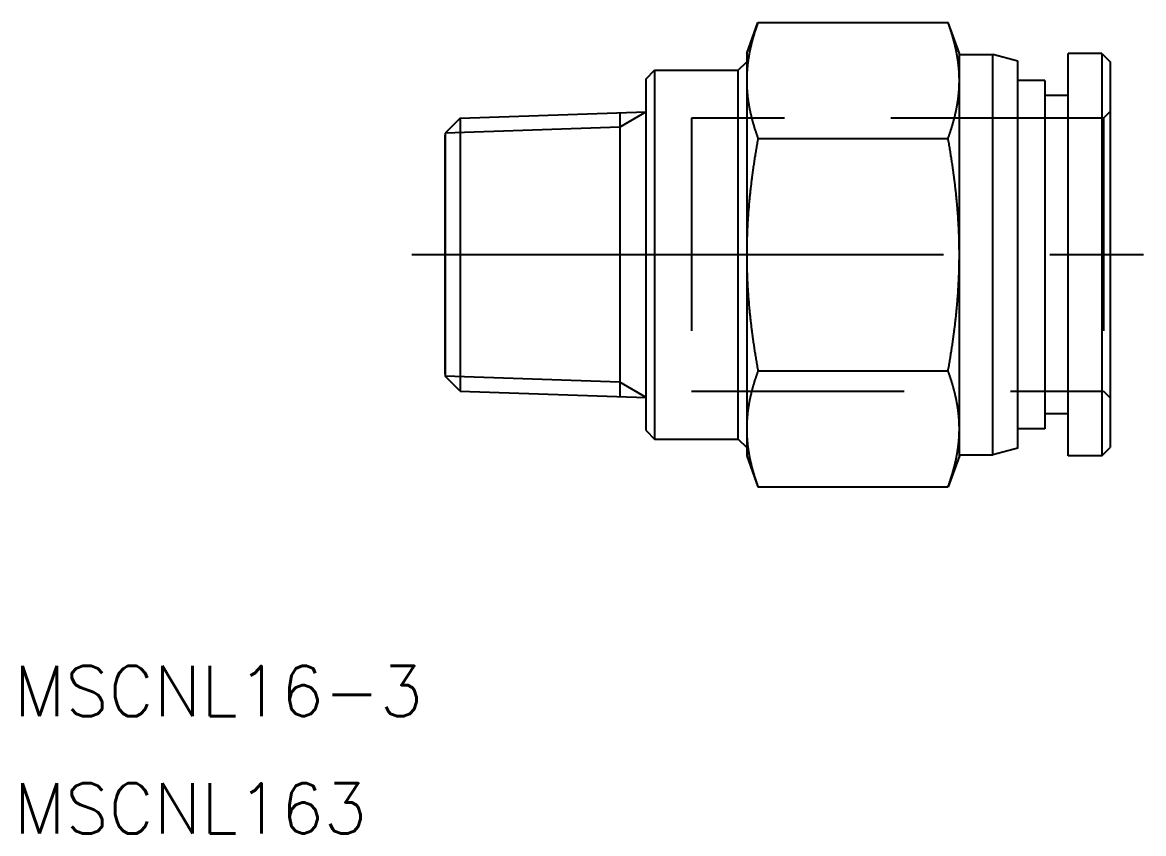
# Model space of a CAD drawing. Extents: x -101 to 16, y -35 to 16.
# Drawn here: x -101.2 to -34.2, y -34.5 to 13.9 of the extents above; entities that cross this region are included whole.
import ezdxf

# ---------------------------------------------------------------- set-up
doc = ezdxf.new("R2010")
doc.units = 0
doc.linetypes.add('CENTER', pattern=[50.8, 31.75, -6.35, 6.35, -6.35])
doc.linetypes.add('DASHED', pattern=[19.05, 12.7, -6.35])
doc.layers.get('0').update_dxf_attribs({"linetype": 'CONTINUOUS'})
doc.layers.add('CENTER', color=1, linetype='CENTER')
doc.styles.get("Standard").update_dxf_attribs({"font": 'txt.shx', "height": 3, "bigfont": 'bigfont.shx'})

msp = doc.modelspace()

# ---------------------------------------------------------------- linework, layer by layer
at = {"color": 7, "linetype": 'CONTINUOUS'}
for p, q in [((-57.9024, 12), (-57.226724, 13.856406)), ((-57.226724, 13.856406), (-45.878077, 13.856406)), ((-45.2024, 12), (-45.878077, 13.856406)), ((-58.4024, 11), (-57.9024, 11.5)), ((-57.9024, 12), (-57.9024, 10.392305)), ((-45.2024, 10.392305), (-45.2024, 12)), ((-45.2024, 11.95), (-43.2024, 11.95)), ((-43.2024, -11.95), (-43.2024, 11.95)), ((-41.7024, 11.55), (-43.2024, 11.95)), ((-41.7024, -11.55), (-41.7024, 11.55)), ((-38.7024, -12), (-38.7024, 12)), ((-36.7024, 12), (-38.7024, 12)), ((-36.7024, 12), (-36.7024, -12)), ((-36.7024, 12), (-36.2024, 11.5)), ((-36.2024, 11.5), (-36.2024, -11.5)), ((-63.9024, 10.5), (-63.4024, 11)), ((-63.4024, 11), (-63.4024, -11)), ((-63.4024, 11), (-58.4024, 11)), ((-58.4024, -11), (-58.4024, 11)), ((-63.9024, -10.5), (-63.9024, 10.5)), ((-57.9024, 10.392305), (-57.9024, 0)), ((-45.2024, 0), (-45.2024, 10.392305)), ((-40.1024, 10.4), (-41.7024, 10.4)), ((-40.1024, 10.4), (-40.1024, -10.4)), ((-38.7024, 9.5), (-40.1024, 9.5)), ((-75.015427, 8.140227), (-75.9024, 7.253253)), ((-75.015427, 8.140227), (-63.9024, 8.528302)), ((-75.015427, 8.140227), (-75.015427, -8.140227)), ((-65.480486, 8.473194), (-65.480486, -8.473194)), ((-63.9024, -8.528302), (-63.9024, 8.528302)), ((-75.9024, 7.253253), (-75.9024, -7.253253)), ((-75.9024, -7.1325), (-75.9024, 7.1325)), ((-57.226724, 6.928203), (-45.878077, 6.928203)), ((-45.2024, -10.392305), (-45.2024, 0)), ((-57.9024, 0), (-57.9024, -10.392305)), ((-75.015427, -8.140227), (-75.9024, -7.253253)), ((-57.226724, -6.928203), (-45.878077, -6.928203)), ((-75.015427, -8.140227), (-63.9024, -8.528302)), ((-38.7024, -9.5), (-40.1024, -9.5)), ((-63.9024, -10.5), (-63.4024, -11)), ((-57.9024, -10.392305), (-57.9024, -12)), ((-45.2024, -12), (-45.2024, -10.392305)), ((-40.1024, -10.4), (-41.7024, -10.4)), ((-63.4024, -11), (-58.4024, -11)), ((-58.4024, -11), (-57.9024, -11.5)), ((-57.9024, -12), (-57.226724, -13.856406)), ((-45.2024, -12), (-45.878077, -13.856406)), ((-45.2024, -11.95), (-43.2024, -11.95)), ((-41.7024, -11.55), (-43.2024, -11.95)), ((-36.7024, -12), (-38.7024, -12)), ((-36.7024, -12), (-36.2024, -11.5)), ((-57.226724, -13.856406), (-45.878077, -13.856406))]:
    msp.add_line(p, q, dxfattribs=at)
at = {"color": 3, "linetype": 'CONTINUOUS'}
for p, q in [((-63.9024, 8.528302), (-65.480486, 7.617194)), ((-65.480486, 7.617194), (-75.9024, 7.253253)), ((-65.480486, -7.617194), (-75.9024, -7.253253)), ((-63.9024, -8.528302), (-65.480486, -7.617194))]:
    msp.add_line(p, q, dxfattribs=at)
at = {"color": 3, "linetype": 'DASHED'}
for p, q in [((-36.6024, 8.15), (-61.2024, 8.15)), ((-61.2024, 8.15), (-61.2024, -8.15)), ((-36.2024, 8.55), (-36.6024, 8.15)), ((-36.6024, 8.15), (-36.6024, -8.15)), ((-61.2024, -8.15), (-36.6024, -8.15)), ((-36.6024, -8.15), (-36.2024, -8.55))]:
    msp.add_line(p, q, dxfattribs=at)
at = {"color": 7}
for points in [[(-57.2267, 13.8564, 0), (-57.2413, 13.8163, 0), (-57.2556, 13.7763, 0), (-57.2698, 13.7365, 0), (-57.2838, 13.6968, 0), (-57.2976, 13.6573, 0), (-57.3113, 13.6178, 0), (-57.3248, 13.5785, 0), (-57.3381, 13.5393, 0), (-57.3512, 13.5003, 0), (-57.3642, 13.4613, 0), (-57.377, 13.4225, 0), (-57.3896, 13.3838, 0), (-57.4021, 13.3452, 0), (-57.4144, 13.3068, 0), (-57.4265, 13.2684, 0), (-57.4385, 13.2301, 0), (-57.4503, 13.192, 0), (-57.462, 13.1539, 0), (-57.4735, 13.116, 0), (-57.4848, 13.0781, 0), (-57.4959, 13.0404, 0), (-57.5069, 13.0027, 0), (-57.5178, 12.9652, 0), (-57.5285, 12.9277, 0), (-57.539, 12.8903, 0), (-57.5493, 12.853, 0), (-57.5596, 12.8158, 0), (-57.5696, 12.7787, 0), (-57.5795, 12.7417, 0), (-57.5892, 12.7047, 0), (-57.5988, 12.6679, 0), (-57.6083, 12.6311, 0), (-57.6175, 12.5944, 0), (-57.6267, 12.5577, 0), (-57.6356, 12.5212, 0), (-57.6444, 12.4847, 0), (-57.6531, 12.4482, 0), (-57.6616, 12.4119, 0), (-57.67, 12.3756, 0), (-57.6782, 12.3393, 0), (-57.6863, 12.3031, 0), (-57.6942, 12.267, 0), (-57.7019, 12.231, 0), (-57.7095, 12.195, 0), (-57.717, 12.159, 0), (-57.7243, 12.1231, 0), (-57.7315, 12.0873, 0), (-57.7385, 12.0515, 0), (-57.7454, 12.0157, 0), (-57.7521, 11.98, 0), (-57.7586, 11.9444, 0), (-57.7651, 11.9087, 0), (-57.7713, 11.8732, 0), (-57.7775, 11.8376, 0), (-57.7835, 11.8021, 0), (-57.7893, 11.7666, 0), (-57.795, 11.7312, 0), (-57.8005, 11.6958, 0), (-57.8059, 11.6604, 0), (-57.8112, 11.6251, 0), (-57.8163, 11.5898, 0), (-57.8212, 11.5545, 0), (-57.826, 11.5192, 0), (-57.8307, 11.484, 0), (-57.8352, 11.4487, 0), (-57.8396, 11.4135, 0), (-57.8438, 11.3783, 0), (-57.8479, 11.3431, 0), (-57.8518, 11.308, 0), (-57.8556, 11.2728, 0), (-57.8593, 11.2377, 0), (-57.8628, 11.2025, 0), (-57.8661, 11.1674, 0), (-57.8693, 11.1323, 0), (-57.8724, 11.0971, 0), (-57.8753, 11.062, 0), (-57.878, 11.0269, 0), (-57.8807, 10.9917, 0), (-57.8831, 10.9566, 0), (-57.8854, 10.9215, 0), (-57.8876, 10.8863, 0), (-57.8896, 10.8512, 0), (-57.8915, 10.816, 0), (-57.8933, 10.7808, 0), (-57.8948, 10.7456, 0), (-57.8963, 10.7104, 0), (-57.8976, 10.6751, 0), (-57.8987, 10.6399, 0), (-57.8997, 10.6046, 0), (-57.9005, 10.5693, 0), (-57.9012, 10.5339, 0), (-57.9017, 10.4986, 0), (-57.9021, 10.4632, 0), (-57.9023, 10.4278, 0), (-57.9024, 10.3923, 0)], [(-45.2024, 10.3923, 0), (-45.2025, 10.4278, 0), (-45.2027, 10.4632, 0), (-45.2031, 10.4986, 0), (-45.2036, 10.5339, 0), (-45.2043, 10.5693, 0), (-45.2051, 10.6046, 0), (-45.2061, 10.6399, 0), (-45.2073, 10.6751, 0), (-45.2085, 10.7104, 0), (-45.21, 10.7456, 0), (-45.2115, 10.7808, 0), (-45.2133, 10.816, 0), (-45.2152, 10.8512, 0), (-45.2172, 10.8863, 0), (-45.2194, 10.9215, 0), (-45.2217, 10.9566, 0), (-45.2241, 10.9917, 0), (-45.2268, 11.0269, 0), (-45.2295, 11.062, 0), (-45.2324, 11.0971, 0), (-45.2355, 11.1323, 0), (-45.2387, 11.1674, 0), (-45.242, 11.2025, 0), (-45.2455, 11.2377, 0), (-45.2492, 11.2728, 0), (-45.253, 11.308, 0), (-45.2569, 11.3431, 0), (-45.261, 11.3783, 0), (-45.2652, 11.4135, 0), (-45.2696, 11.4487, 0), (-45.2741, 11.484, 0), (-45.2788, 11.5192, 0), (-45.2836, 11.5545, 0), (-45.2885, 11.5898, 0), (-45.2936, 11.6251, 0), (-45.2989, 11.6604, 0), (-45.3043, 11.6958, 0), (-45.3098, 11.7312, 0), (-45.3155, 11.7666, 0), (-45.3213, 11.8021, 0), (-45.3273, 11.8376, 0), (-45.3335, 11.8732, 0), (-45.3397, 11.9087, 0), (-45.3462, 11.9444, 0), (-45.3527, 11.98, 0), (-45.3594, 12.0157, 0), (-45.3663, 12.0515, 0), (-45.3733, 12.0873, 0), (-45.3805, 12.1231, 0), (-45.3878, 12.159, 0), (-45.3953, 12.195, 0), (-45.4029, 12.231, 0), (-45.4106, 12.267, 0), (-45.4185, 12.3031, 0), (-45.4266, 12.3393, 0), (-45.4348, 12.3756, 0), (-45.4432, 12.4119, 0), (-45.4517, 12.4482, 0), (-45.4604, 12.4847, 0), (-45.4692, 12.5212, 0), (-45.4781, 12.5577, 0), (-45.4873, 12.5944, 0), (-45.4965, 12.6311, 0), (-45.506, 12.6679, 0), (-45.5156, 12.7047, 0), (-45.5253, 12.7417, 0), (-45.5352, 12.7787, 0), (-45.5452, 12.8158, 0), (-45.5555, 12.853, 0), (-45.5658, 12.8903, 0), (-45.5763, 12.9277, 0), (-45.587, 12.9652, 0), (-45.5979, 13.0027, 0), (-45.6089, 13.0404, 0), (-45.62, 13.0781, 0), (-45.6313, 13.116, 0), (-45.6428, 13.1539, 0), (-45.6545, 13.192, 0), (-45.6663, 13.2301, 0), (-45.6783, 13.2684, 0), (-45.6904, 13.3068, 0), (-45.7027, 13.3452, 0), (-45.7152, 13.3838, 0), (-45.7278, 13.4225, 0), (-45.7406, 13.4613, 0), (-45.7536, 13.5003, 0), (-45.7667, 13.5393, 0), (-45.78, 13.5785, 0), (-45.7935, 13.6178, 0), (-45.8072, 13.6573, 0), (-45.821, 13.6968, 0), (-45.835, 13.7365, 0), (-45.8492, 13.7763, 0), (-45.8635, 13.8163, 0), (-45.8781, 13.8564, 0)], [(-57.9024, 10.3923, 0), (-57.9023, 10.3568, 0), (-57.9021, 10.3214, 0), (-57.9017, 10.286, 0), (-57.9012, 10.2507, 0), (-57.9005, 10.2153, 0), (-57.8997, 10.18, 0), (-57.8987, 10.1447, 0), (-57.8976, 10.1095, 0), (-57.8963, 10.0742, 0), (-57.8948, 10.039, 0), (-57.8933, 10.0038, 0), (-57.8915, 9.96863, 0), (-57.8896, 9.93345, 0), (-57.8876, 9.89829, 0), (-57.8854, 9.86314, 0), (-57.8831, 9.828, 0), (-57.8807, 9.79286, 0), (-57.878, 9.75773, 0), (-57.8753, 9.7226, 0), (-57.8724, 9.68747, 0), (-57.8693, 9.65234, 0), (-57.8661, 9.61721, 0), (-57.8628, 9.58208, 0), (-57.8593, 9.54694, 0), (-57.8556, 9.51179, 0), (-57.8518, 9.47663, 0), (-57.8479, 9.44147, 0), (-57.8438, 9.40629, 0), (-57.8396, 9.37109, 0), (-57.8352, 9.33588, 0), (-57.8307, 9.30065, 0), (-57.826, 9.2654, 0), (-57.8212, 9.23013, 0), (-57.8163, 9.19484, 0), (-57.8112, 9.15952, 0), (-57.8059, 9.12418, 0), (-57.8005, 9.0888, 0), (-57.795, 9.0534, 0), (-57.7893, 9.01797, 0), (-57.7835, 8.9825, 0), (-57.7775, 8.94699, 0), (-57.7713, 8.91145, 0), (-57.7651, 8.87588, 0), (-57.7586, 8.84026, 0), (-57.7521, 8.8046, 0), (-57.7454, 8.76889, 0), (-57.7385, 8.73314, 0), (-57.7315, 8.69735, 0), (-57.7243, 8.6615, 0), (-57.717, 8.6256, 0), (-57.7095, 8.58965, 0), (-57.7019, 8.55365, 0), (-57.6942, 8.51759, 0), (-57.6863, 8.48147, 0), (-57.6782, 8.4453, 0), (-57.67, 8.40906, 0), (-57.6616, 8.37276, 0), (-57.6531, 8.33639, 0), (-57.6444, 8.29996, 0), (-57.6356, 8.26346, 0), (-57.6267, 8.22688, 0), (-57.6175, 8.19024, 0), (-57.6083, 8.15352, 0), (-57.5988, 8.11673, 0), (-57.5892, 8.07986, 0), (-57.5795, 8.04291, 0), (-57.5696, 8.00588, 0), (-57.5596, 7.96877, 0), (-57.5493, 7.93157, 0), (-57.539, 7.89428, 0), (-57.5285, 7.85691, 0), (-57.5178, 7.81944, 0), (-57.5069, 7.78188, 0), (-57.4959, 7.74423, 0), (-57.4848, 7.70648, 0), (-57.4735, 7.66864, 0), (-57.462, 7.63069, 0), (-57.4503, 7.59264, 0), (-57.4385, 7.55449, 0), (-57.4265, 7.51623, 0), (-57.4144, 7.47786, 0), (-57.4021, 7.43938, 0), (-57.3896, 7.40079, 0), (-57.377, 7.36209, 0), (-57.3642, 7.32327, 0), (-57.3512, 7.28433, 0), (-57.3381, 7.24527, 0), (-57.3248, 7.20609, 0), (-57.3113, 7.16678, 0), (-57.2976, 7.12735, 0), (-57.2838, 7.08779, 0), (-57.2698, 7.04809, 0), (-57.2556, 7.00827, 0), (-57.2413, 6.9683, 0), (-57.2267, 6.9282, 0)], [(-45.8781, 6.9282, 0), (-45.8635, 6.9683, 0), (-45.8492, 7.00827, 0), (-45.835, 7.04809, 0), (-45.821, 7.08779, 0), (-45.8072, 7.12735, 0), (-45.7935, 7.16678, 0), (-45.78, 7.20609, 0), (-45.7667, 7.24527, 0), (-45.7536, 7.28433, 0), (-45.7406, 7.32327, 0), (-45.7278, 7.36209, 0), (-45.7152, 7.40079, 0), (-45.7027, 7.43938, 0), (-45.6904, 7.47786, 0), (-45.6783, 7.51623, 0), (-45.6663, 7.55449, 0), (-45.6545, 7.59264, 0), (-45.6428, 7.63069, 0), (-45.6313, 7.66864, 0), (-45.62, 7.70648, 0), (-45.6089, 7.74423, 0), (-45.5979, 7.78188, 0), (-45.587, 7.81944, 0), (-45.5763, 7.85691, 0), (-45.5658, 7.89428, 0), (-45.5555, 7.93157, 0), (-45.5452, 7.96877, 0), (-45.5352, 8.00588, 0), (-45.5253, 8.04291, 0), (-45.5156, 8.07986, 0), (-45.506, 8.11673, 0), (-45.4965, 8.15352, 0), (-45.4873, 8.19024, 0), (-45.4781, 8.22688, 0), (-45.4692, 8.26346, 0), (-45.4604, 8.29996, 0), (-45.4517, 8.33639, 0), (-45.4432, 8.37276, 0), (-45.4348, 8.40906, 0), (-45.4266, 8.4453, 0), (-45.4185, 8.48147, 0), (-45.4106, 8.51759, 0), (-45.4029, 8.55365, 0), (-45.3953, 8.58965, 0), (-45.3878, 8.6256, 0), (-45.3805, 8.6615, 0), (-45.3733, 8.69735, 0), (-45.3663, 8.73314, 0), (-45.3594, 8.76889, 0), (-45.3527, 8.8046, 0), (-45.3462, 8.84026, 0), (-45.3397, 8.87588, 0), (-45.3335, 8.91145, 0), (-45.3273, 8.94699, 0), (-45.3213, 8.9825, 0), (-45.3155, 9.01797, 0), (-45.3098, 9.0534, 0), (-45.3043, 9.0888, 0), (-45.2989, 9.12418, 0), (-45.2936, 9.15952, 0), (-45.2885, 9.19484, 0), (-45.2836, 9.23013, 0), (-45.2788, 9.2654, 0), (-45.2741, 9.30065, 0), (-45.2696, 9.33588, 0), (-45.2652, 9.37109, 0), (-45.261, 9.40629, 0), (-45.2569, 9.44147, 0), (-45.253, 9.47663, 0), (-45.2492, 9.51179, 0), (-45.2455, 9.54694, 0), (-45.242, 9.58208, 0), (-45.2387, 9.61721, 0), (-45.2355, 9.65234, 0), (-45.2324, 9.68747, 0), (-45.2295, 9.7226, 0), (-45.2268, 9.75773, 0), (-45.2241, 9.79286, 0), (-45.2217, 9.828, 0), (-45.2194, 9.86314, 0), (-45.2172, 9.89829, 0), (-45.2152, 9.93345, 0), (-45.2133, 9.96863, 0), (-45.2115, 10.0038, 0), (-45.21, 10.039, 0), (-45.2085, 10.0742, 0), (-45.2073, 10.1095, 0), (-45.2061, 10.1447, 0), (-45.2051, 10.18, 0), (-45.2043, 10.2153, 0), (-45.2036, 10.2507, 0), (-45.2031, 10.286, 0), (-45.2027, 10.3214, 0), (-45.2025, 10.3568, 0), (-45.2024, 10.3923, 0)], [(-57.2267, 6.9282, 0), (-57.2413, 6.848, 0), (-57.2556, 6.76808, 0), (-57.2698, 6.68843, 0), (-57.2838, 6.60904, 0), (-57.2976, 6.52991, 0), (-57.3113, 6.45105, 0), (-57.3248, 6.37243, 0), (-57.3381, 6.29407, 0), (-57.3512, 6.21595, 0), (-57.3642, 6.13807, 0), (-57.377, 6.06043, 0), (-57.3896, 5.98303, 0), (-57.4021, 5.90585, 0), (-57.4144, 5.82889, 0), (-57.4265, 5.75216, 0), (-57.4385, 5.67564, 0), (-57.4503, 5.59933, 0), (-57.462, 5.52323, 0), (-57.4735, 5.44734, 0), (-57.4848, 5.37164, 0), (-57.4959, 5.29615, 0), (-57.5069, 5.22084, 0), (-57.5178, 5.14573, 0), (-57.5285, 5.0708, 0), (-57.539, 4.99605, 0), (-57.5493, 4.92148, 0), (-57.5596, 4.84708, 0), (-57.5696, 4.77285, 0), (-57.5795, 4.69879, 0), (-57.5892, 4.62489, 0), (-57.5988, 4.55115, 0), (-57.6083, 4.47756, 0), (-57.6175, 4.40413, 0), (-57.6267, 4.33084, 0), (-57.6356, 4.2577, 0), (-57.6444, 4.1847, 0), (-57.6531, 4.11183, 0), (-57.6616, 4.0391, 0), (-57.67, 3.96649, 0), (-57.6782, 3.89402, 0), (-57.6863, 3.82166, 0), (-57.6942, 3.74943, 0), (-57.7019, 3.67731, 0), (-57.7095, 3.6053, 0), (-57.717, 3.5334, 0), (-57.7243, 3.46161, 0), (-57.7315, 3.38992, 0), (-57.7385, 3.31832, 0), (-57.7454, 3.24682, 0), (-57.7521, 3.17542, 0), (-57.7586, 3.10409, 0), (-57.7651, 3.03286, 0), (-57.7713, 2.9617, 0), (-57.7775, 2.89062, 0), (-57.7835, 2.81961, 0), (-57.7893, 2.74868, 0), (-57.795, 2.67781, 0), (-57.8005, 2.607, 0), (-57.8059, 2.53626, 0), (-57.8112, 2.46557, 0), (-57.8163, 2.39493, 0), (-57.8212, 2.32435, 0), (-57.826, 2.25381, 0), (-57.8307, 2.18331, 0), (-57.8352, 2.11285, 0), (-57.8396, 2.04243, 0), (-57.8438, 1.97204, 0), (-57.8479, 1.90168, 0), (-57.8518, 1.83134, 0), (-57.8556, 1.76103, 0), (-57.8593, 1.69073, 0), (-57.8628, 1.62045, 0), (-57.8661, 1.55018, 0), (-57.8693, 1.47992, 0), (-57.8724, 1.40967, 0), (-57.8753, 1.33941, 0), (-57.878, 1.26915, 0), (-57.8807, 1.19889, 0), (-57.8831, 1.12862, 0), (-57.8854, 1.05833, 0), (-57.8876, 0.988026, 0), (-57.8896, 0.917702, 0), (-57.8915, 0.847355, 0), (-57.8933, 0.77698, 0), (-57.8948, 0.706574, 0), (-57.8963, 0.636134, 0), (-57.8976, 0.565655, 0), (-57.8987, 0.495134, 0), (-57.8997, 0.424567, 0), (-57.9005, 0.353951, 0), (-57.9012, 0.283282, 0), (-57.9017, 0.212556, 0), (-57.9021, 0.14177, 0), (-57.9023, 0.070919, 0), (-57.9024, 0, 0)], [(-45.2024, 0, 0), (-45.2025, 0.070919, 0), (-45.2027, 0.14177, 0), (-45.2031, 0.212556, 0), (-45.2036, 0.283282, 0), (-45.2043, 0.353951, 0), (-45.2051, 0.424567, 0), (-45.2061, 0.495134, 0), (-45.2073, 0.565655, 0), (-45.2085, 0.636134, 0), (-45.21, 0.706574, 0), (-45.2115, 0.77698, 0), (-45.2133, 0.847355, 0), (-45.2152, 0.917702, 0), (-45.2172, 0.988026, 0), (-45.2194, 1.05833, 0), (-45.2217, 1.12862, 0), (-45.2241, 1.19889, 0), (-45.2268, 1.26915, 0), (-45.2295, 1.33941, 0), (-45.2324, 1.40967, 0), (-45.2355, 1.47992, 0), (-45.2387, 1.55018, 0), (-45.242, 1.62045, 0), (-45.2455, 1.69073, 0), (-45.2492, 1.76103, 0), (-45.253, 1.83134, 0), (-45.2569, 1.90168, 0), (-45.261, 1.97204, 0), (-45.2652, 2.04243, 0), (-45.2696, 2.11285, 0), (-45.2741, 2.18331, 0), (-45.2788, 2.25381, 0), (-45.2836, 2.32435, 0), (-45.2885, 2.39493, 0), (-45.2936, 2.46557, 0), (-45.2989, 2.53626, 0), (-45.3043, 2.607, 0), (-45.3098, 2.67781, 0), (-45.3155, 2.74868, 0), (-45.3213, 2.81961, 0), (-45.3273, 2.89062, 0), (-45.3335, 2.9617, 0), (-45.3397, 3.03286, 0), (-45.3462, 3.10409, 0), (-45.3527, 3.17542, 0), (-45.3594, 3.24682, 0), (-45.3663, 3.31832, 0), (-45.3733, 3.38992, 0), (-45.3805, 3.46161, 0), (-45.3878, 3.5334, 0), (-45.3953, 3.6053, 0), (-45.4029, 3.67731, 0), (-45.4106, 3.74943, 0), (-45.4185, 3.82166, 0), (-45.4266, 3.89402, 0), (-45.4348, 3.96649, 0), (-45.4432, 4.0391, 0), (-45.4517, 4.11183, 0), (-45.4604, 4.1847, 0), (-45.4692, 4.2577, 0), (-45.4781, 4.33084, 0), (-45.4873, 4.40413, 0), (-45.4965, 4.47756, 0), (-45.506, 4.55115, 0), (-45.5156, 4.62489, 0), (-45.5253, 4.69879, 0), (-45.5352, 4.77285, 0), (-45.5452, 4.84708, 0), (-45.5555, 4.92148, 0), (-45.5658, 4.99605, 0), (-45.5763, 5.0708, 0), (-45.587, 5.14573, 0), (-45.5979, 5.22084, 0), (-45.6089, 5.29615, 0), (-45.62, 5.37164, 0), (-45.6313, 5.44734, 0), (-45.6428, 5.52323, 0), (-45.6545, 5.59933, 0), (-45.6663, 5.67564, 0), (-45.6783, 5.75216, 0), (-45.6904, 5.82889, 0), (-45.7027, 5.90585, 0), (-45.7152, 5.98303, 0), (-45.7278, 6.06043, 0), (-45.7406, 6.13807, 0), (-45.7536, 6.21595, 0), (-45.7667, 6.29407, 0), (-45.78, 6.37243, 0), (-45.7935, 6.45105, 0), (-45.8072, 6.52991, 0), (-45.821, 6.60904, 0), (-45.835, 6.68843, 0), (-45.8492, 6.76808, 0), (-45.8635, 6.848, 0), (-45.8781, 6.9282, 0)], [(-57.9024, 0, 0), (-57.9023, -0.070919, 0), (-57.9021, -0.14177, 0), (-57.9017, -0.212556, 0), (-57.9012, -0.283282, 0), (-57.9005, -0.353951, 0), (-57.8997, -0.424567, 0), (-57.8987, -0.495134, 0), (-57.8976, -0.565655, 0), (-57.8963, -0.636134, 0), (-57.8948, -0.706574, 0), (-57.8933, -0.77698, 0), (-57.8915, -0.847355, 0), (-57.8896, -0.917702, 0), (-57.8876, -0.988026, 0), (-57.8854, -1.05833, 0), (-57.8831, -1.12862, 0), (-57.8807, -1.19889, 0), (-57.878, -1.26915, 0), (-57.8753, -1.33941, 0), (-57.8724, -1.40967, 0), (-57.8693, -1.47992, 0), (-57.8661, -1.55018, 0), (-57.8628, -1.62045, 0), (-57.8593, -1.69073, 0), (-57.8556, -1.76103, 0), (-57.8518, -1.83134, 0), (-57.8479, -1.90168, 0), (-57.8438, -1.97204, 0), (-57.8396, -2.04243, 0), (-57.8352, -2.11285, 0), (-57.8307, -2.18331, 0), (-57.826, -2.25381, 0), (-57.8212, -2.32435, 0), (-57.8163, -2.39493, 0), (-57.8112, -2.46557, 0), (-57.8059, -2.53626, 0), (-57.8005, -2.607, 0), (-57.795, -2.67781, 0), (-57.7893, -2.74868, 0), (-57.7835, -2.81961, 0), (-57.7775, -2.89062, 0), (-57.7713, -2.9617, 0), (-57.7651, -3.03286, 0), (-57.7586, -3.10409, 0), (-57.7521, -3.17542, 0), (-57.7454, -3.24682, 0), (-57.7385, -3.31832, 0), (-57.7315, -3.38992, 0), (-57.7243, -3.46161, 0), (-57.717, -3.5334, 0), (-57.7095, -3.6053, 0), (-57.7019, -3.67731, 0), (-57.6942, -3.74943, 0), (-57.6863, -3.82166, 0), (-57.6782, -3.89402, 0), (-57.67, -3.96649, 0), (-57.6616, -4.0391, 0), (-57.6531, -4.11183, 0), (-57.6444, -4.1847, 0), (-57.6356, -4.2577, 0), (-57.6267, -4.33084, 0), (-57.6175, -4.40413, 0), (-57.6083, -4.47756, 0), (-57.5988, -4.55115, 0), (-57.5892, -4.62489, 0), (-57.5795, -4.69879, 0), (-57.5696, -4.77285, 0), (-57.5596, -4.84708, 0), (-57.5493, -4.92148, 0), (-57.539, -4.99605, 0), (-57.5285, -5.0708, 0), (-57.5178, -5.14573, 0), (-57.5069, -5.22084, 0), (-57.4959, -5.29615, 0), (-57.4848, -5.37164, 0), (-57.4735, -5.44734, 0), (-57.462, -5.52323, 0), (-57.4503, -5.59933, 0), (-57.4385, -5.67564, 0), (-57.4265, -5.75216, 0), (-57.4144, -5.82889, 0), (-57.4021, -5.90585, 0), (-57.3896, -5.98303, 0), (-57.377, -6.06043, 0), (-57.3642, -6.13807, 0), (-57.3512, -6.21595, 0), (-57.3381, -6.29407, 0), (-57.3248, -6.37243, 0), (-57.3113, -6.45105, 0), (-57.2976, -6.52991, 0), (-57.2838, -6.60904, 0), (-57.2698, -6.68843, 0), (-57.2556, -6.76808, 0), (-57.2413, -6.848, 0), (-57.2267, -6.9282, 0)], [(-45.8781, -6.9282, 0), (-45.8635, -6.848, 0), (-45.8492, -6.76808, 0), (-45.835, -6.68843, 0), (-45.821, -6.60904, 0), (-45.8072, -6.52991, 0), (-45.7935, -6.45105, 0), (-45.78, -6.37243, 0), (-45.7667, -6.29407, 0), (-45.7536, -6.21595, 0), (-45.7406, -6.13807, 0), (-45.7278, -6.06043, 0), (-45.7152, -5.98303, 0), (-45.7027, -5.90585, 0), (-45.6904, -5.82889, 0), (-45.6783, -5.75216, 0), (-45.6663, -5.67564, 0), (-45.6545, -5.59933, 0), (-45.6428, -5.52323, 0), (-45.6313, -5.44734, 0), (-45.62, -5.37164, 0), (-45.6089, -5.29615, 0), (-45.5979, -5.22084, 0), (-45.587, -5.14573, 0), (-45.5763, -5.0708, 0), (-45.5658, -4.99605, 0), (-45.5555, -4.92148, 0), (-45.5452, -4.84708, 0), (-45.5352, -4.77285, 0), (-45.5253, -4.69879, 0), (-45.5156, -4.62489, 0), (-45.506, -4.55115, 0), (-45.4965, -4.47756, 0), (-45.4873, -4.40413, 0), (-45.4781, -4.33084, 0), (-45.4692, -4.2577, 0), (-45.4604, -4.1847, 0), (-45.4517, -4.11183, 0), (-45.4432, -4.0391, 0), (-45.4348, -3.96649, 0), (-45.4266, -3.89402, 0), (-45.4185, -3.82166, 0), (-45.4106, -3.74943, 0), (-45.4029, -3.67731, 0), (-45.3953, -3.6053, 0), (-45.3878, -3.5334, 0), (-45.3805, -3.46161, 0), (-45.3733, -3.38992, 0), (-45.3663, -3.31832, 0), (-45.3594, -3.24682, 0), (-45.3527, -3.17542, 0), (-45.3462, -3.10409, 0), (-45.3397, -3.03286, 0), (-45.3335, -2.9617, 0), (-45.3273, -2.89062, 0), (-45.3213, -2.81961, 0), (-45.3155, -2.74868, 0), (-45.3098, -2.67781, 0), (-45.3043, -2.607, 0), (-45.2989, -2.53626, 0), (-45.2936, -2.46557, 0), (-45.2885, -2.39493, 0), (-45.2836, -2.32435, 0), (-45.2788, -2.25381, 0), (-45.2741, -2.18331, 0), (-45.2696, -2.11285, 0), (-45.2652, -2.04243, 0), (-45.261, -1.97204, 0), (-45.2569, -1.90168, 0), (-45.253, -1.83134, 0), (-45.2492, -1.76103, 0), (-45.2455, -1.69073, 0), (-45.242, -1.62045, 0), (-45.2387, -1.55018, 0), (-45.2355, -1.47992, 0), (-45.2324, -1.40967, 0), (-45.2295, -1.33941, 0), (-45.2268, -1.26915, 0), (-45.2241, -1.19889, 0), (-45.2217, -1.12862, 0), (-45.2194, -1.05833, 0), (-45.2172, -0.988026, 0), (-45.2152, -0.917702, 0), (-45.2133, -0.847355, 0), (-45.2115, -0.77698, 0), (-45.21, -0.706574, 0), (-45.2085, -0.636134, 0), (-45.2073, -0.565655, 0), (-45.2061, -0.495134, 0), (-45.2051, -0.424567, 0), (-45.2043, -0.353951, 0), (-45.2036, -0.283282, 0), (-45.2031, -0.212556, 0), (-45.2027, -0.14177, 0), (-45.2025, -0.070919, 0), (-45.2024, 0, 0)], [(-57.2267, -6.9282, 0), (-57.2413, -6.9683, 0), (-57.2556, -7.00827, 0), (-57.2698, -7.04809, 0), (-57.2838, -7.08779, 0), (-57.2976, -7.12735, 0), (-57.3113, -7.16678, 0), (-57.3248, -7.20609, 0), (-57.3381, -7.24527, 0), (-57.3512, -7.28433, 0), (-57.3642, -7.32327, 0), (-57.377, -7.36209, 0), (-57.3896, -7.40079, 0), (-57.4021, -7.43938, 0), (-57.4144, -7.47786, 0), (-57.4265, -7.51623, 0), (-57.4385, -7.55449, 0), (-57.4503, -7.59264, 0), (-57.462, -7.63069, 0), (-57.4735, -7.66864, 0), (-57.4848, -7.70648, 0), (-57.4959, -7.74423, 0), (-57.5069, -7.78188, 0), (-57.5178, -7.81944, 0), (-57.5285, -7.85691, 0), (-57.539, -7.89428, 0), (-57.5493, -7.93157, 0), (-57.5596, -7.96877, 0), (-57.5696, -8.00588, 0), (-57.5795, -8.04291, 0), (-57.5892, -8.07986, 0), (-57.5988, -8.11673, 0), (-57.6083, -8.15352, 0), (-57.6175, -8.19024, 0), (-57.6267, -8.22688, 0), (-57.6356, -8.26346, 0), (-57.6444, -8.29996, 0), (-57.6531, -8.33639, 0), (-57.6616, -8.37276, 0), (-57.67, -8.40906, 0), (-57.6782, -8.4453, 0), (-57.6863, -8.48147, 0), (-57.6942, -8.51759, 0), (-57.7019, -8.55365, 0), (-57.7095, -8.58965, 0), (-57.717, -8.6256, 0), (-57.7243, -8.6615, 0), (-57.7315, -8.69735, 0), (-57.7385, -8.73314, 0), (-57.7454, -8.76889, 0), (-57.7521, -8.8046, 0), (-57.7586, -8.84026, 0), (-57.7651, -8.87588, 0), (-57.7713, -8.91145, 0), (-57.7775, -8.94699, 0), (-57.7835, -8.9825, 0), (-57.7893, -9.01797, 0), (-57.795, -9.0534, 0), (-57.8005, -9.0888, 0), (-57.8059, -9.12418, 0), (-57.8112, -9.15952, 0), (-57.8163, -9.19484, 0), (-57.8212, -9.23013, 0), (-57.826, -9.2654, 0), (-57.8307, -9.30065, 0), (-57.8352, -9.33588, 0), (-57.8396, -9.37109, 0), (-57.8438, -9.40629, 0), (-57.8479, -9.44147, 0), (-57.8518, -9.47663, 0), (-57.8556, -9.51179, 0), (-57.8593, -9.54694, 0), (-57.8628, -9.58208, 0), (-57.8661, -9.61721, 0), (-57.8693, -9.65234, 0), (-57.8724, -9.68747, 0), (-57.8753, -9.7226, 0), (-57.878, -9.75773, 0), (-57.8807, -9.79286, 0), (-57.8831, -9.828, 0), (-57.8854, -9.86314, 0), (-57.8876, -9.89829, 0), (-57.8896, -9.93345, 0), (-57.8915, -9.96863, 0), (-57.8933, -10.0038, 0), (-57.8948, -10.039, 0), (-57.8963, -10.0742, 0), (-57.8976, -10.1095, 0), (-57.8987, -10.1447, 0), (-57.8997, -10.18, 0), (-57.9005, -10.2153, 0), (-57.9012, -10.2507, 0), (-57.9017, -10.286, 0), (-57.9021, -10.3214, 0), (-57.9023, -10.3568, 0), (-57.9024, -10.3923, 0)], [(-45.2024, -10.3923, 0), (-45.2025, -10.3568, 0), (-45.2027, -10.3214, 0), (-45.2031, -10.286, 0), (-45.2036, -10.2507, 0), (-45.2043, -10.2153, 0), (-45.2051, -10.18, 0), (-45.2061, -10.1447, 0), (-45.2073, -10.1095, 0), (-45.2085, -10.0742, 0), (-45.21, -10.039, 0), (-45.2115, -10.0038, 0), (-45.2133, -9.96863, 0), (-45.2152, -9.93345, 0), (-45.2172, -9.89829, 0), (-45.2194, -9.86314, 0), (-45.2217, -9.828, 0), (-45.2241, -9.79286, 0), (-45.2268, -9.75773, 0), (-45.2295, -9.7226, 0), (-45.2324, -9.68747, 0), (-45.2355, -9.65234, 0), (-45.2387, -9.61721, 0), (-45.242, -9.58208, 0), (-45.2455, -9.54694, 0), (-45.2492, -9.51179, 0), (-45.253, -9.47663, 0), (-45.2569, -9.44147, 0), (-45.261, -9.40629, 0), (-45.2652, -9.37109, 0), (-45.2696, -9.33588, 0), (-45.2741, -9.30065, 0), (-45.2788, -9.2654, 0), (-45.2836, -9.23013, 0), (-45.2885, -9.19484, 0), (-45.2936, -9.15952, 0), (-45.2989, -9.12418, 0), (-45.3043, -9.0888, 0), (-45.3098, -9.0534, 0), (-45.3155, -9.01797, 0), (-45.3213, -8.9825, 0), (-45.3273, -8.94699, 0), (-45.3335, -8.91145, 0), (-45.3397, -8.87588, 0), (-45.3462, -8.84026, 0), (-45.3527, -8.8046, 0), (-45.3594, -8.76889, 0), (-45.3663, -8.73314, 0), (-45.3733, -8.69735, 0), (-45.3805, -8.6615, 0), (-45.3878, -8.6256, 0), (-45.3953, -8.58965, 0), (-45.4029, -8.55365, 0), (-45.4106, -8.51759, 0), (-45.4185, -8.48147, 0), (-45.4266, -8.4453, 0), (-45.4348, -8.40906, 0), (-45.4432, -8.37276, 0), (-45.4517, -8.33639, 0), (-45.4604, -8.29996, 0), (-45.4692, -8.26346, 0), (-45.4781, -8.22688, 0), (-45.4873, -8.19024, 0), (-45.4965, -8.15352, 0), (-45.506, -8.11673, 0), (-45.5156, -8.07986, 0), (-45.5253, -8.04291, 0), (-45.5352, -8.00588, 0), (-45.5452, -7.96877, 0), (-45.5555, -7.93157, 0), (-45.5658, -7.89428, 0), (-45.5763, -7.85691, 0), (-45.587, -7.81944, 0), (-45.5979, -7.78188, 0), (-45.6089, -7.74423, 0), (-45.62, -7.70648, 0), (-45.6313, -7.66864, 0), (-45.6428, -7.63069, 0), (-45.6545, -7.59264, 0), (-45.6663, -7.55449, 0), (-45.6783, -7.51623, 0), (-45.6904, -7.47786, 0), (-45.7027, -7.43938, 0), (-45.7152, -7.40079, 0), (-45.7278, -7.36209, 0), (-45.7406, -7.32327, 0), (-45.7536, -7.28433, 0), (-45.7667, -7.24527, 0), (-45.78, -7.20609, 0), (-45.7935, -7.16678, 0), (-45.8072, -7.12735, 0), (-45.821, -7.08779, 0), (-45.835, -7.04809, 0), (-45.8492, -7.00827, 0), (-45.8635, -6.9683, 0), (-45.8781, -6.9282, 0)], [(-57.9024, -10.3923, 0), (-57.9023, -10.4278, 0), (-57.9021, -10.4632, 0), (-57.9017, -10.4986, 0), (-57.9012, -10.5339, 0), (-57.9005, -10.5693, 0), (-57.8997, -10.6046, 0), (-57.8987, -10.6399, 0), (-57.8976, -10.6751, 0), (-57.8963, -10.7104, 0), (-57.8948, -10.7456, 0), (-57.8933, -10.7808, 0), (-57.8915, -10.816, 0), (-57.8896, -10.8512, 0), (-57.8876, -10.8863, 0), (-57.8854, -10.9215, 0), (-57.8831, -10.9566, 0), (-57.8807, -10.9917, 0), (-57.878, -11.0269, 0), (-57.8753, -11.062, 0), (-57.8724, -11.0971, 0), (-57.8693, -11.1323, 0), (-57.8661, -11.1674, 0), (-57.8628, -11.2025, 0), (-57.8593, -11.2377, 0), (-57.8556, -11.2728, 0), (-57.8518, -11.308, 0), (-57.8479, -11.3431, 0), (-57.8438, -11.3783, 0), (-57.8396, -11.4135, 0), (-57.8352, -11.4487, 0), (-57.8307, -11.484, 0), (-57.826, -11.5192, 0), (-57.8212, -11.5545, 0), (-57.8163, -11.5898, 0), (-57.8112, -11.6251, 0), (-57.8059, -11.6604, 0), (-57.8005, -11.6958, 0), (-57.795, -11.7312, 0), (-57.7893, -11.7666, 0), (-57.7835, -11.8021, 0), (-57.7775, -11.8376, 0), (-57.7713, -11.8732, 0), (-57.7651, -11.9087, 0), (-57.7586, -11.9444, 0), (-57.7521, -11.98, 0), (-57.7454, -12.0157, 0), (-57.7385, -12.0515, 0), (-57.7315, -12.0873, 0), (-57.7243, -12.1231, 0), (-57.717, -12.159, 0), (-57.7095, -12.195, 0), (-57.7019, -12.231, 0), (-57.6942, -12.267, 0), (-57.6863, -12.3031, 0), (-57.6782, -12.3393, 0), (-57.67, -12.3756, 0), (-57.6616, -12.4119, 0), (-57.6531, -12.4482, 0), (-57.6444, -12.4847, 0), (-57.6356, -12.5212, 0), (-57.6267, -12.5577, 0), (-57.6175, -12.5944, 0), (-57.6083, -12.6311, 0), (-57.5988, -12.6679, 0), (-57.5892, -12.7047, 0), (-57.5795, -12.7417, 0), (-57.5696, -12.7787, 0), (-57.5596, -12.8158, 0), (-57.5493, -12.853, 0), (-57.539, -12.8903, 0), (-57.5285, -12.9277, 0), (-57.5178, -12.9652, 0), (-57.5069, -13.0027, 0), (-57.4959, -13.0404, 0), (-57.4848, -13.0781, 0), (-57.4735, -13.116, 0), (-57.462, -13.1539, 0), (-57.4503, -13.192, 0), (-57.4385, -13.2301, 0), (-57.4265, -13.2684, 0), (-57.4144, -13.3068, 0), (-57.4021, -13.3452, 0), (-57.3896, -13.3838, 0), (-57.377, -13.4225, 0), (-57.3642, -13.4613, 0), (-57.3512, -13.5003, 0), (-57.3381, -13.5393, 0), (-57.3248, -13.5785, 0), (-57.3113, -13.6178, 0), (-57.2976, -13.6573, 0), (-57.2838, -13.6968, 0), (-57.2698, -13.7365, 0), (-57.2556, -13.7763, 0), (-57.2413, -13.8163, 0), (-57.2267, -13.8564, 0)], [(-45.8781, -13.8564, 0), (-45.8635, -13.8163, 0), (-45.8492, -13.7763, 0), (-45.835, -13.7365, 0), (-45.821, -13.6968, 0), (-45.8072, -13.6573, 0), (-45.7935, -13.6178, 0), (-45.78, -13.5785, 0), (-45.7667, -13.5393, 0), (-45.7536, -13.5003, 0), (-45.7406, -13.4613, 0), (-45.7278, -13.4225, 0), (-45.7152, -13.3838, 0), (-45.7027, -13.3452, 0), (-45.6904, -13.3068, 0), (-45.6783, -13.2684, 0), (-45.6663, -13.2301, 0), (-45.6545, -13.192, 0), (-45.6428, -13.1539, 0), (-45.6313, -13.116, 0), (-45.62, -13.0781, 0), (-45.6089, -13.0404, 0), (-45.5979, -13.0027, 0), (-45.587, -12.9652, 0), (-45.5763, -12.9277, 0), (-45.5658, -12.8903, 0), (-45.5555, -12.853, 0), (-45.5452, -12.8158, 0), (-45.5352, -12.7787, 0), (-45.5253, -12.7417, 0), (-45.5156, -12.7047, 0), (-45.506, -12.6679, 0), (-45.4965, -12.6311, 0), (-45.4873, -12.5944, 0), (-45.4781, -12.5577, 0), (-45.4692, -12.5212, 0), (-45.4604, -12.4847, 0), (-45.4517, -12.4482, 0), (-45.4432, -12.4119, 0), (-45.4348, -12.3756, 0), (-45.4266, -12.3393, 0), (-45.4185, -12.3031, 0), (-45.4106, -12.267, 0), (-45.4029, -12.231, 0), (-45.3953, -12.195, 0), (-45.3878, -12.159, 0), (-45.3805, -12.1231, 0), (-45.3733, -12.0873, 0), (-45.3663, -12.0515, 0), (-45.3594, -12.0157, 0), (-45.3527, -11.98, 0), (-45.3462, -11.9444, 0), (-45.3397, -11.9087, 0), (-45.3335, -11.8732, 0), (-45.3273, -11.8376, 0), (-45.3213, -11.8021, 0), (-45.3155, -11.7666, 0), (-45.3098, -11.7312, 0), (-45.3043, -11.6958, 0), (-45.2989, -11.6604, 0), (-45.2936, -11.6251, 0), (-45.2885, -11.5898, 0), (-45.2836, -11.5545, 0), (-45.2788, -11.5192, 0), (-45.2741, -11.484, 0), (-45.2696, -11.4487, 0), (-45.2652, -11.4135, 0), (-45.261, -11.3783, 0), (-45.2569, -11.3431, 0), (-45.253, -11.308, 0), (-45.2492, -11.2728, 0), (-45.2455, -11.2377, 0), (-45.242, -11.2025, 0), (-45.2387, -11.1674, 0), (-45.2355, -11.1323, 0), (-45.2324, -11.0971, 0), (-45.2295, -11.062, 0), (-45.2268, -11.0269, 0), (-45.2241, -10.9917, 0), (-45.2217, -10.9566, 0), (-45.2194, -10.9215, 0), (-45.2172, -10.8863, 0), (-45.2152, -10.8512, 0), (-45.2133, -10.816, 0), (-45.2115, -10.7808, 0), (-45.21, -10.7456, 0), (-45.2085, -10.7104, 0), (-45.2073, -10.6751, 0), (-45.2061, -10.6399, 0), (-45.2051, -10.6046, 0), (-45.2043, -10.5693, 0), (-45.2036, -10.5339, 0), (-45.2031, -10.4986, 0), (-45.2027, -10.4632, 0), (-45.2025, -10.4278, 0), (-45.2024, -10.3923, 0)]]:
    msp.add_polyline3d(points, dxfattribs=at)
at = {"layer": 'CENTER', "color": 1, "linetype": 'CENTER'}
msp.add_line((-77.9024, 0), (-34.2024, 0), dxfattribs=at)

# ---------------------------------------------------------------- texts
at = {"color": 7, "linetype": 'CONTINUOUS'}
for s, p in [('MSCNL16-3', (-101.664785, -27.543407)), ('MSCNL163', (-101.664785, -34.543407))]:
    msp.add_text(s, height=3, dxfattribs=at).set_placement(p)

doc.saveas('drawing.dxf')
